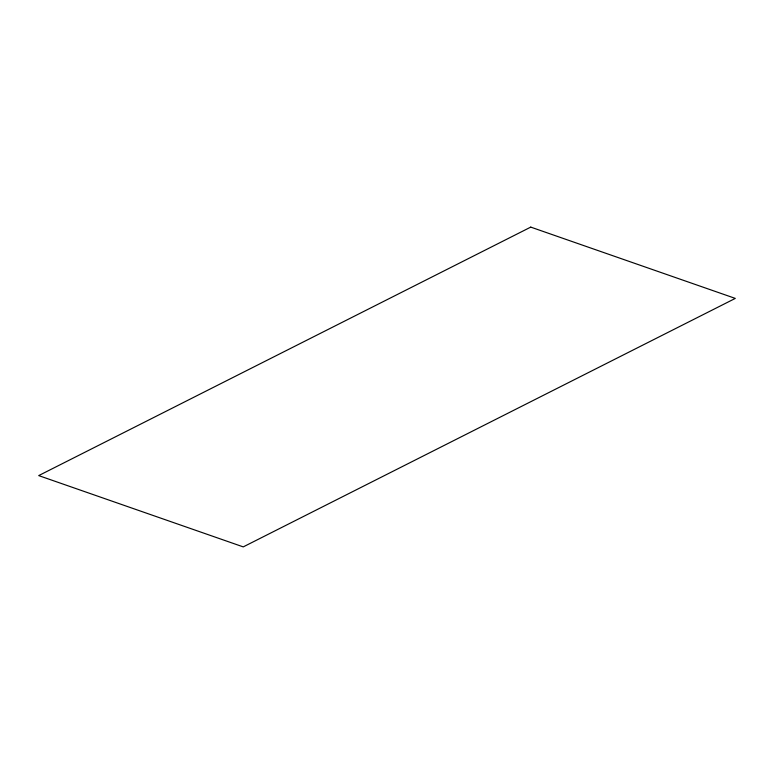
<?xml version="1.0" encoding="UTF-8"?>
<svg xmlns="http://www.w3.org/2000/svg" width="774" height="774" viewBox="0 0 774 774"><rect width="100%" height="100%" fill="white"/><g stroke="black" fill="none" stroke-linecap="round" stroke-linejoin="round"><path stroke-width="1.16" d="M530.751 227.111L38.7 475.594L243.249 546.889L735.3 298.406L530.751 227.111"/></g></svg>
